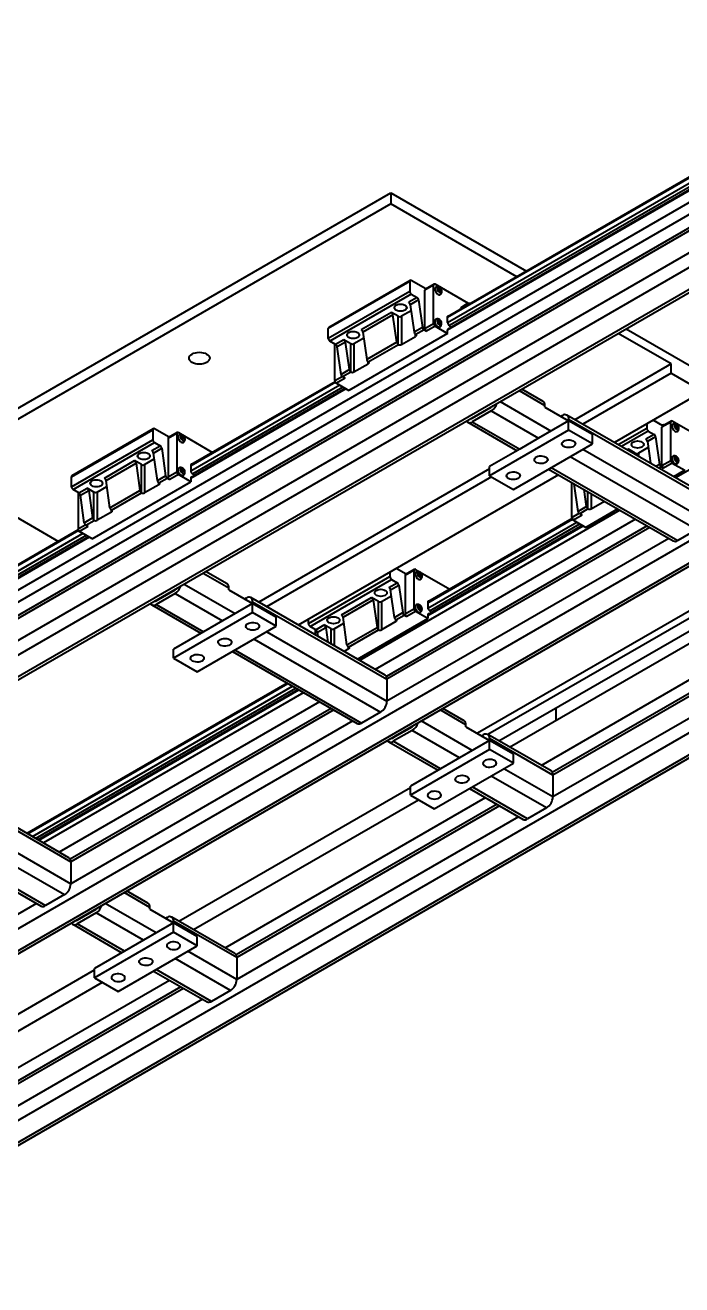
# Model space of a CAD drawing. Header units: millimetres. Extents: x 0 to 1189, y 0 to 841.
# Drawn here: x 725.7 to 843.2, y 367.8 to 593.2 of the extents above; entities that cross this region are included whole.
import ezdxf

# ---------------------------------------------------------------- set-up
doc = ezdxf.new("R2010")
doc.units = ezdxf.units.MM
doc.layers.add('轮廓实线层', color=7, linetype='Continuous', lineweight=40)

msp = doc.modelspace()

# ---------------------------------------------------------------- linework, layer by layer
at = {"layer": '轮廓实线层', "color": 8, "linetype": 'Continuous', "lineweight": 40}
for p, q in [((891.55, 593.002), (801.295, 540.899)), ((801.578, 538.857), (801.295, 538.694)), ((795.568, 537.51), (795.568, 537.838)), ((787.083, 532.612), (787.083, 532.939)), ((781.115, 529.607), (782.406, 530.353)), ((781.212, 529.305), (755.333, 514.365)), ((814.096, 527.825), (818.718, 525.157)), ((810.702, 525.865), (819.85, 520.584)), ((805.611, 522.926), (805.708, 522.87)), ((809.005, 524.886), (809.102, 524.83)), ((836.934, 521.06), (831.843, 518.121)), ((837.216, 520.57), (832.408, 517.795)), ((825.507, 517.318), (847.003, 504.909)), ((833.656, 517.319), (833.444, 517.197)), ((834.883, 516.366), (834.883, 516.611)), ((835.449, 516.611), (835.449, 516.04)), ((819.85, 514.053), (842.477, 500.99)), ((823.244, 516.012), (845.871, 502.95)), ((839.221, 514.621), (838.564, 514.241)), ((839.5, 514.19), (839.076, 513.946)), ((755.333, 512.161), (755.616, 512.324)), ((749.606, 510.977), (749.606, 511.304)), ((823.967, 511.135), (823.964, 511.133)), ((826.398, 506.651), (826.398, 509.732)), ((826.963, 509.405), (826.963, 506.65)), ((741.121, 506.078), (741.121, 506.406)), ((797.76, 489.873), (823.638, 504.812)), ((823.541, 505.115), (824.832, 505.861)), ((735.25, 502.771), (603.051, 426.454)), ((735.153, 503.074), (736.444, 503.82)), ((837.482, 503.333), (790.434, 476.172)), ((840.877, 501.373), (790.434, 472.253)), ((757.528, 495.169), (762.15, 492.5)), ((752.437, 492.23), (752.534, 492.174)), ((754.133, 493.209), (763.281, 487.928)), ((749.042, 490.27), (749.139, 490.214)), ((792.032, 486.485), (792.032, 486.812)), ((797.76, 487.669), (798.043, 487.832)), ((768.938, 484.662), (790.434, 472.253)), ((780.436, 482.485), (780.436, 485.179)), ((781.001, 485.179), (781.001, 482.159)), ((867.181, 486.188), (820.133, 459.028)), ((766.675, 483.356), (789.303, 470.293)), ((870.575, 484.228), (820.133, 455.108)), ((763.281, 481.396), (785.909, 468.334)), ((783.547, 481.586), (783.547, 481.914)), ((726.131, 448.522), (772.71, 475.412)), ((780.914, 470.676), (733.865, 443.516)), ((804.576, 468.008), (799.954, 470.676)), ((784.308, 468.717), (733.865, 439.597)), ((794.96, 467.681), (794.863, 467.737)), ((805.708, 463.436), (796.56, 468.717)), ((791.565, 465.722), (791.468, 465.778)), ((820.133, 455.108), (811.365, 460.17)), ((819.001, 453.149), (809.102, 458.863)), ((815.607, 451.189), (805.708, 456.904)), ((810.612, 453.532), (763.564, 426.371)), ((710.107, 450.699), (732.734, 437.637)), ((712.37, 452.006), (733.865, 439.597)), ((814.007, 451.572), (763.564, 422.452)), ((706.713, 448.74), (729.34, 435.678)), ((748.008, 435.352), (743.386, 438.02)), ((727.74, 436.06), (677.297, 406.94)), ((738.392, 435.025), (738.295, 435.081)), ((749.139, 430.779), (739.991, 436.06)), ((734.997, 433.065), (734.9, 433.121)), ((762.433, 420.492), (752.533, 426.207)), ((763.564, 422.452), (754.796, 427.514)), ((759.038, 418.533), (749.139, 424.248)), ((754.044, 420.875), (706.995, 393.715)), ((757.438, 418.916), (706.995, 389.796))]:
    msp.add_line(p, q, dxfattribs=at)
at = {"layer": '轮廓实线层', "color": 7, "linetype": 'Continuous', "lineweight": 40}
for p, q in [((891.633, 593.185), (801.3, 541.037)), ((891.833, 590.879), (801.295, 538.612)), ((891.55, 590.715), (801.295, 538.612)), ((891.55, 592.022), (801.303, 539.923)), ((891.833, 591.532), (801.642, 539.466)), ((892.257, 591.287), (801.854, 539.098)), ((890.843, 588.184), (602.344, 421.637)), ((890.843, 586.061), (602.344, 419.514)), ((892.257, 583.938), (603.758, 417.391)), ((892.589, 584.671), (604.089, 418.123)), ((892.257, 580.019), (603.758, 413.472)), ((893.389, 578.059), (604.889, 411.512)), ((896.783, 576.1), (608.283, 409.553)), ((609.083, 409.473), (897.583, 576.021)), ((709.089, 515.836), (791.113, 563.188)), ((791.113, 561.228), (709.089, 513.876)), ((791.113, 563.188), (791.113, 561.228)), ((791.113, 563.188), (815.392, 549.172)), ((813.695, 548.192), (791.113, 561.228)), ((935.815, 553.567), (647.316, 387.02)), ((939.209, 551.608), (650.71, 385.06)), ((651.51, 384.981), (940.009, 551.528)), ((651.51, 384.981), (940.009, 551.528)), ((794.507, 547.349), (779.941, 538.94)), ((794.507, 545.553), (779.941, 537.144)), ((794.59, 547.532), (780.024, 539.123)), ((794.507, 547.349), (794.507, 545.553)), ((797.402, 546.004), (794.79, 547.512)), ((798.792, 546.671), (797.237, 545.773)), ((797.237, 538.914), (797.237, 545.773)), ((798.875, 546.855), (797.319, 545.956)), ((798.792, 539.812), (798.792, 546.671)), ((805.054, 543.383), (799.075, 546.835)), ((799.78, 545.836), (799.908, 545.949)), ((799.843, 546.098), (799.902, 546.191)), ((799.888, 545.838), (800.047, 545.935)), ((799.951, 545.791), (800.175, 545.882)), ((799.954, 545.777), (800.08, 545.823)), ((799.982, 545.534), (800.104, 545.508)), ((800.222, 545.826), (800.207, 545.865)), ((794.79, 545.063), (780.224, 536.654)), ((795.826, 544.465), (794.341, 543.608)), ((796.104, 544.034), (794.619, 543.177)), ((794.619, 543.177), (795.31, 538.256)), ((794.79, 545.063), (795.826, 544.465)), ((796.104, 544.034), (796.795, 539.113)), ((804.697, 543.255), (803.848, 542.765)), ((791.229, 541.812), (785.855, 538.709)), ((791.508, 541.381), (786.134, 538.279)), ((792.457, 541.103), (791.229, 541.812)), ((792.198, 536.459), (791.508, 541.381)), ((792.457, 536.041), (792.457, 541.103)), ((794.769, 542.111), (793.022, 541.103)), ((793.022, 541.103), (793.022, 536.041)), ((801.295, 540), (801.295, 540.98)), ((779.941, 537.144), (779.941, 538.94)), ((796.795, 539.113), (795.31, 538.256)), ((797.073, 538.682), (795.588, 537.824)), ((797.073, 538.682), (797.519, 538.424)), ((797.237, 538.914), (798.792, 539.812)), ((799.075, 539.323), (797.519, 538.424)), ((799.075, 539.323), (801.295, 538.041)), ((799.736, 540.073), (799.863, 540.186)), ((799.798, 540.336), (799.857, 540.429)), ((799.843, 540.075), (800.002, 540.172)), ((799.907, 540.029), (800.13, 540.119)), ((799.91, 540.014), (800.035, 540.06)), ((799.937, 539.771), (800.06, 539.745)), ((800.177, 540.064), (800.162, 540.102)), ((801.295, 538.041), (801.295, 538.694)), ((833.233, 538.872), (857.818, 524.68)), ((888.676, 539.092), (842.097, 512.202)), ((965.514, 536.422), (677.014, 369.875)), ((781.259, 536.056), (780.224, 536.654)), ((782.744, 536.913), (781.259, 536.056)), ((783.023, 536.482), (781.538, 535.625)), ((783.971, 536.205), (782.744, 536.913)), ((783.713, 531.561), (783.023, 536.482)), ((801.295, 538.041), (783.618, 527.836)), ((786.283, 537.213), (784.537, 536.205)), ((786.134, 538.279), (786.824, 533.357)), ((792.198, 536.459), (786.824, 533.357)), ((793.022, 536.041), (795.568, 537.51)), ((795.568, 537.838), (795.588, 537.824)), ((841.318, 532.572), (831.819, 538.056)), ((968.908, 534.463), (680.408, 367.916)), ((681.208, 367.837), (969.708, 534.384)), ((681.208, 367.837), (969.708, 534.384)), ((781.115, 529.607), (781.115, 536.139)), ((782.228, 530.704), (781.538, 535.625)), ((783.971, 531.143), (783.971, 536.205)), ((784.537, 536.205), (784.537, 531.142)), ((792.478, 536.029), (787.102, 532.926)), ((792.478, 536.029), (792.457, 536.041)), ((784.537, 531.142), (787.083, 532.612)), ((787.083, 532.939), (787.102, 532.926)), ((841.318, 532.572), (824.064, 522.612)), ((841.318, 530.939), (841.318, 532.572)), ((782.953, 530.015), (781.397, 529.117)), ((783.713, 531.561), (782.228, 530.704)), ((783.992, 531.131), (782.507, 530.273)), ((782.953, 530.015), (782.507, 530.273)), ((783.992, 531.131), (783.971, 531.143)), ((841.318, 530.939), (825.479, 521.795)), ((841.318, 530.939), (846.975, 527.673)), ((783.123, 528.121), (755.333, 512.079)), ((783.123, 528.121), (755.333, 512.079)), ((781.158, 529.409), (755.338, 514.503)), ((781.991, 528.775), (755.341, 513.39)), ((782.557, 528.448), (755.68, 512.932)), ((782.981, 528.203), (755.892, 512.565)), ((781.397, 529.117), (783.618, 527.836)), ((818.387, 525.889), (814.565, 528.096)), ((846.975, 527.673), (831.135, 518.53)), ((818.718, 524.83), (818.718, 525.157)), ((805.708, 522.87), (809.102, 524.829)), ((809.102, 524.176), (805.708, 522.217)), ((809.102, 524.176), (817.587, 519.278)), ((818.718, 524.83), (822.961, 522.381)), ((821.83, 523.361), (821.546, 523.197)), ((846.671, 509.561), (822.629, 523.44)), ((733.979, 512.407), (748.545, 520.816)), ((748.628, 520.999), (734.062, 512.59)), ((748.545, 520.816), (748.545, 519.019)), ((751.44, 519.471), (748.828, 520.979)), ((804.908, 522.138), (813.724, 517.048)), ((805.708, 522.217), (814.193, 517.318)), ((822.961, 520.747), (808.819, 512.583)), ((822.961, 522.38), (817.587, 519.278)), ((822.961, 522.381), (822.961, 522.708)), ((822.961, 522.708), (847.003, 508.829)), ((822.961, 520.747), (822.961, 522.38)), ((827.204, 519.931), (822.961, 522.38)), ((827.204, 518.298), (822.961, 520.747)), ((836.934, 521.877), (836.934, 521.06)), ((837.216, 520.57), (838.252, 519.973)), ((839.829, 521.512), (838.065, 522.53)), ((841.219, 522.179), (839.663, 521.281)), ((839.663, 514.422), (839.663, 521.281)), ((841.302, 522.362), (839.746, 521.464)), ((841.219, 515.32), (841.219, 522.179)), ((847.481, 518.891), (841.502, 522.342)), ((842.207, 521.343), (842.334, 521.457)), ((842.27, 521.606), (842.328, 521.699)), ((842.315, 521.345), (842.473, 521.443)), ((842.378, 521.299), (842.602, 521.39)), ((842.381, 521.284), (842.506, 521.33)), ((842.408, 521.042), (842.531, 521.016)), ((842.649, 521.334), (842.634, 521.373)), ((733.979, 510.61), (748.545, 519.019)), ((734.262, 510.12), (748.828, 518.529)), ((748.828, 518.529), (749.864, 517.932)), ((752.83, 520.138), (751.275, 519.24)), ((751.275, 519.24), (751.275, 512.381)), ((752.913, 520.321), (751.358, 519.423)), ((752.83, 520.138), (752.83, 513.279)), ((753.113, 520.301), (759.247, 516.76)), ((753.86, 519.43), (753.987, 519.546)), ((753.929, 519.401), (754.074, 519.496)), ((753.973, 519.637), (754.019, 519.691)), ((753.978, 519.294), (754.074, 519.322)), ((754.157, 519.576), (754.093, 519.662)), ((754.111, 519.297), (754.244, 519.328)), ((754.259, 519.375), (754.222, 519.461)), ((817.587, 519.278), (814.193, 517.318)), ((827.204, 518.298), (827.204, 519.931)), ((838.252, 519.973), (836.767, 519.115)), ((838.53, 519.542), (837.046, 518.685)), ((837.046, 518.685), (837.59, 514.803)), ((838.53, 519.542), (839.221, 514.621)), ((748.379, 517.074), (749.864, 517.932)), ((748.657, 516.644), (750.142, 517.501)), ((749.348, 511.722), (748.657, 516.644)), ((750.142, 517.501), (750.833, 512.58)), ((814.193, 517.318), (808.819, 514.216)), ((813.061, 510.134), (827.204, 518.298)), ((834.883, 516.611), (833.656, 517.319)), ((837.195, 517.619), (835.449, 516.611)), ((709.089, 513.876), (731.67, 500.84)), ((739.893, 512.176), (745.267, 515.278)), ((740.172, 511.745), (745.546, 514.848)), ((746.495, 514.57), (745.267, 515.278)), ((745.546, 514.848), (746.237, 509.926)), ((746.495, 509.508), (746.495, 514.57)), ((747.06, 514.57), (748.807, 515.578)), ((747.06, 514.57), (747.06, 509.507)), ((755.333, 514.447), (755.333, 513.467)), ((808.819, 513.811), (767.496, 489.956)), ((808.819, 512.583), (808.819, 514.216)), ((839.5, 514.19), (839.946, 513.932)), ((839.663, 514.422), (841.219, 515.32)), ((841.502, 514.83), (839.946, 513.932)), ((841.502, 514.83), (843.722, 513.549)), ((842.162, 515.581), (842.289, 515.694)), ((842.225, 515.843), (842.283, 515.936)), ((842.27, 515.583), (842.428, 515.68)), ((842.333, 515.536), (842.557, 515.627)), ((842.336, 515.522), (842.461, 515.568)), ((842.363, 515.279), (842.486, 515.253)), ((842.604, 515.571), (842.589, 515.61)), ((733.979, 510.61), (733.979, 512.407)), ((740.863, 506.824), (740.172, 511.745)), ((749.348, 511.722), (750.833, 512.58)), ((749.626, 511.291), (751.111, 512.149)), ((751.111, 512.149), (751.558, 511.891)), ((751.275, 512.381), (752.83, 513.279)), ((753.113, 512.789), (751.558, 511.891)), ((755.333, 511.508), (753.113, 512.789)), ((753.842, 513.531), (753.968, 513.647)), ((753.91, 513.502), (754.056, 513.597)), ((753.954, 513.738), (754.001, 513.792)), ((753.959, 513.395), (754.056, 513.423)), ((754.139, 513.677), (754.075, 513.763)), ((754.093, 513.398), (754.225, 513.429)), ((754.24, 513.476), (754.204, 513.562)), ((755.333, 512.161), (755.333, 511.508)), ((809.17, 512.38), (768.91, 489.139)), ((821.146, 512.763), (774.567, 485.873)), ((808.819, 512.583), (813.061, 510.134)), ((819.381, 513.782), (841.677, 500.911)), ((843.722, 513.549), (841.743, 512.406)), ((735.297, 509.523), (734.262, 510.12)), ((735.153, 509.606), (735.153, 503.074)), ((735.297, 509.523), (736.782, 510.38)), ((735.576, 509.092), (737.061, 509.949)), ((738.009, 509.671), (736.782, 510.38)), ((737.061, 509.949), (737.751, 505.028)), ((737.656, 501.302), (755.333, 511.508)), ((738.009, 504.61), (738.009, 509.671)), ((738.575, 509.671), (740.321, 510.68)), ((738.575, 509.671), (738.575, 504.609)), ((740.863, 506.824), (746.237, 509.926)), ((741.14, 506.393), (746.516, 509.496)), ((746.516, 509.496), (746.495, 509.508)), ((749.606, 510.977), (747.06, 509.507)), ((749.606, 511.304), (749.626, 511.291)), ((823.541, 505.115), (823.541, 511.381)), ((824.655, 506.212), (823.964, 511.133)), ((826.14, 507.069), (825.71, 510.129)), ((736.266, 504.171), (735.576, 509.092)), ((826.14, 507.069), (824.655, 506.212)), ((826.963, 506.65), (829.35, 508.027)), ((736.266, 504.171), (737.751, 505.028)), ((741.121, 506.078), (738.575, 504.609)), ((741.121, 506.406), (741.14, 506.393)), ((832.108, 506.435), (785.528, 479.546)), ((834.937, 504.802), (788.357, 477.913)), ((823.584, 504.917), (797.765, 490.011)), ((825.379, 505.523), (823.824, 504.625)), ((826.419, 506.639), (824.933, 505.781)), ((825.379, 505.523), (824.933, 505.781)), ((831.754, 506.64), (826.044, 503.343)), ((826.419, 506.639), (826.398, 506.651)), ((735.196, 502.876), (603.134, 426.638)), ((736.991, 503.482), (735.436, 502.584)), ((737.656, 501.302), (735.436, 502.584)), ((736.545, 503.74), (738.031, 504.598)), ((736.991, 503.482), (736.545, 503.74)), ((738.031, 504.598), (738.009, 504.61)), ((837.014, 503.603), (790.332, 476.655)), ((837.014, 503.603), (790.332, 476.655)), ((797.76, 487.587), (825.549, 503.629)), ((797.76, 487.587), (825.549, 503.629)), ((797.767, 488.897), (824.418, 504.282)), ((798.106, 488.44), (824.983, 503.956)), ((798.318, 488.073), (825.408, 503.711)), ((823.824, 504.625), (826.044, 503.343)), ((845.871, 502.95), (842.477, 500.99)), ((736.029, 502.241), (603.051, 425.475)), ((737.161, 501.588), (603.051, 424.168)), ((736.595, 501.915), (603.334, 424.985)), ((737.161, 501.588), (603.334, 424.331)), ((737.019, 501.67), (603.758, 424.74)), ((793.867, 494.979), (792.103, 495.997)), ((795.34, 495.829), (793.784, 494.931)), ((795.54, 495.809), (801.674, 492.268)), ((761.818, 493.233), (757.997, 495.439)), ((776.405, 486.118), (790.972, 494.527)), ((776.688, 485.628), (791.255, 494.037)), ((790.972, 495.344), (790.972, 494.527)), ((791.255, 494.037), (792.29, 493.439)), ((795.257, 495.646), (793.701, 494.748)), ((793.701, 494.748), (793.701, 487.889)), ((795.257, 495.646), (795.257, 488.787)), ((796.287, 494.938), (796.413, 495.054)), ((796.355, 494.909), (796.5, 495.004)), ((796.399, 495.144), (796.445, 495.199)), ((796.404, 494.802), (796.5, 494.83)), ((796.584, 495.083), (796.52, 495.17)), ((796.537, 494.805), (796.67, 494.836)), ((796.685, 494.883), (796.649, 494.969)), ((853.956, 493.823), (806.625, 466.499)), ((749.139, 490.214), (752.533, 492.173)), ((752.533, 491.52), (749.139, 489.561)), ((752.533, 491.52), (761.018, 486.621)), ((762.15, 492.174), (762.15, 492.5)), ((762.15, 492.174), (766.392, 489.725)), ((790.805, 492.582), (792.29, 493.439)), ((791.084, 492.152), (792.569, 493.009)), ((791.774, 487.23), (791.084, 492.152)), ((792.569, 493.009), (793.259, 488.087)), ((855.088, 493.169), (808.508, 466.28)), ((748.339, 489.481), (757.156, 484.392)), ((749.139, 489.561), (757.624, 484.662)), ((766.392, 489.724), (761.018, 486.621)), ((765.261, 490.705), (764.978, 490.541)), ((790.103, 476.905), (766.061, 490.784)), ((766.392, 489.725), (766.392, 490.051)), ((766.392, 490.051), (790.434, 476.172)), ((766.392, 488.091), (766.392, 489.724)), ((770.635, 487.275), (766.392, 489.724)), ((782.32, 487.684), (787.694, 490.786)), ((782.598, 487.253), (787.972, 490.355)), ((788.921, 490.078), (787.694, 490.786)), ((787.972, 490.355), (788.663, 485.434)), ((788.921, 485.016), (788.921, 490.078)), ((789.487, 490.078), (791.233, 491.086)), ((789.487, 490.078), (789.487, 485.015)), ((796.268, 489.039), (796.395, 489.155)), ((796.337, 489.01), (796.482, 489.105)), ((796.381, 489.245), (796.427, 489.3)), ((796.566, 489.184), (796.501, 489.271)), ((796.667, 488.984), (796.63, 489.07)), ((797.76, 489.955), (797.76, 488.975)), ((766.392, 488.091), (752.25, 479.927)), ((770.635, 485.642), (766.392, 488.091)), ((770.635, 485.642), (770.635, 487.275)), ((776.405, 486.118), (776.405, 486.935)), ((783.289, 482.332), (782.598, 487.253)), ((785.174, 479.75), (797.76, 487.015)), ((791.774, 487.23), (793.259, 488.087)), ((792.032, 486.812), (792.052, 486.799)), ((792.052, 486.799), (793.538, 487.657)), ((793.538, 487.657), (793.984, 487.399)), ((793.701, 487.889), (795.257, 488.787)), ((795.54, 488.297), (793.984, 487.399)), ((797.76, 487.015), (795.54, 488.297)), ((796.386, 488.903), (796.482, 488.931)), ((796.519, 488.906), (796.652, 488.937)), ((797.76, 487.669), (797.76, 487.015)), ((810.488, 465.137), (851.245, 488.665)), ((812.398, 464.034), (852.657, 487.276)), ((818.055, 460.768), (864.635, 487.658)), ((757.624, 484.662), (752.25, 481.56)), ((756.493, 477.477), (770.635, 485.642)), ((761.018, 486.621), (757.624, 484.662)), ((777.724, 485.03), (776.688, 485.628)), ((777.543, 485.135), (777.579, 485.052)), ((777.579, 485.114), (777.579, 484.135)), ((777.724, 485.03), (779.208, 485.888)), ((778.002, 484.6), (779.487, 485.457)), ((778.11, 483.828), (778.002, 484.6)), ((780.436, 485.179), (779.208, 485.888)), ((779.487, 485.457), (779.857, 482.819)), ((781.001, 485.179), (782.748, 486.187)), ((783.289, 482.332), (788.663, 485.434)), ((783.567, 481.901), (788.942, 485.004)), ((788.942, 485.004), (788.921, 485.016)), ((792.032, 486.485), (789.487, 485.015)), ((866.712, 486.459), (820.031, 459.51)), ((866.712, 486.459), (820.031, 459.51)), ((752.25, 479.927), (752.25, 481.56)), ((762.813, 481.126), (785.109, 468.255)), ((783.547, 481.586), (782.77, 481.138)), ((783.547, 481.914), (783.567, 481.901)), ((752.25, 479.927), (756.493, 477.477)), ((790.434, 476.172), (790.434, 472.253)), ((772.593, 475.48), (726.013, 448.59)), ((726.979, 448.033), (773.559, 474.922)), ((727.545, 447.706), (774.124, 474.596)), ((727.969, 447.461), (774.549, 474.351)), ((728.111, 447.379), (774.69, 474.269)), ((728.111, 447.379), (774.69, 474.269)), ((775.539, 473.779), (728.96, 446.889)), ((778.368, 472.146), (731.788, 445.256)), ((820.642, 470.998), (820.642, 468.793)), ((780.445, 470.947), (733.764, 443.999)), ((780.445, 470.947), (733.764, 443.999)), ((789.303, 470.293), (785.909, 468.334)), ((804.245, 468.741), (800.423, 470.947)), ((791.565, 465.722), (794.96, 467.681)), ((794.96, 467.028), (791.565, 465.068)), ((803.445, 462.129), (794.96, 467.028)), ((804.576, 467.682), (804.576, 468.008)), ((804.576, 467.682), (808.819, 465.232)), ((790.765, 464.989), (799.582, 459.899)), ((800.051, 460.17), (791.565, 465.068)), ((808.819, 465.232), (803.445, 462.129)), ((807.687, 466.212), (807.404, 466.049)), ((819.801, 459.76), (808.487, 466.292)), ((808.819, 465.232), (808.819, 465.559)), ((820.133, 459.028), (808.819, 465.559)), ((808.819, 463.598), (808.819, 465.232)), ((813.061, 462.782), (808.819, 465.232)), ((808.819, 463.598), (794.677, 455.434)), ((803.445, 462.129), (800.051, 460.17)), ((813.061, 461.149), (808.819, 463.598)), ((813.061, 461.149), (813.061, 462.782)), ((800.051, 460.17), (794.677, 457.067)), ((798.919, 452.985), (813.061, 461.149)), ((733.534, 444.249), (709.492, 458.127)), ((820.133, 459.028), (820.133, 455.108)), ((709.824, 457.395), (733.865, 443.516)), ((753.212, 432.889), (794.677, 456.825)), ((794.677, 455.434), (794.677, 457.067)), ((794.677, 455.434), (798.919, 452.985)), ((805.239, 456.634), (814.807, 451.11)), ((755.829, 431.378), (796.089, 454.619)), ((761.487, 428.112), (808.066, 455.001)), ((810.143, 453.802), (763.462, 426.854)), ((810.143, 453.802), (763.462, 426.854)), ((819.001, 453.149), (815.607, 451.189)), ((706.244, 448.469), (728.54, 435.598)), ((733.865, 443.516), (733.865, 439.597)), ((732.734, 437.637), (729.34, 435.678)), ((747.676, 436.084), (743.855, 438.291)), ((734.997, 433.065), (738.391, 435.025)), ((748.008, 435.025), (748.008, 435.352)), ((748.008, 435.025), (752.25, 432.576)), ((738.391, 434.371), (734.997, 432.412)), ((746.876, 429.473), (738.391, 434.371)), ((751.119, 433.556), (750.836, 433.393)), ((763.233, 427.104), (751.919, 433.635)), ((752.25, 432.576), (752.25, 432.903)), ((763.564, 426.371), (752.25, 432.903)), ((734.197, 432.333), (743.014, 427.243)), ((743.482, 427.514), (734.997, 432.412)), ((752.25, 430.942), (738.108, 422.778)), ((752.25, 432.575), (746.876, 429.473)), ((752.25, 430.942), (752.25, 432.575)), ((756.493, 430.126), (752.25, 432.575)), ((756.493, 428.493), (752.25, 430.942)), ((742.351, 420.329), (756.493, 428.493)), ((746.876, 429.473), (743.482, 427.514)), ((756.493, 428.493), (756.493, 430.126)), ((743.482, 427.514), (738.108, 424.411)), ((763.564, 426.371), (763.564, 422.452)), ((696.644, 400.232), (738.108, 424.169)), ((738.108, 422.778), (738.108, 424.411)), ((748.671, 423.977), (758.239, 418.454)), ((699.261, 398.721), (739.52, 421.963)), ((704.918, 395.455), (751.498, 422.345)), ((738.108, 422.778), (742.351, 420.329)), ((753.575, 421.146), (706.894, 394.198)), ((753.575, 421.146), (706.894, 394.198)), ((762.433, 420.492), (759.038, 418.533))]:
    msp.add_line(p, q, dxfattribs=at)
at = {"layer": '轮廓实线层', "color": 7, "linetype": 'Continuous', "lineweight": 40, "flags": 128}
for points in [[(799.191, 546.305), (799.121, 546.241), (799.056, 546.098), (799.043, 545.911), (799.082, 545.698), (799.171, 545.48), (799.299, 545.279), (799.455, 545.114), (799.624, 545.001), (799.789, 544.951)], [(800.088, 546.074), (800.071, 546.095), (800.057, 546.113)], [(792.103, 543.103), (792.331, 543.204), (792.596, 543.268), (792.881, 543.289), (793.166, 543.268), (793.431, 543.204), (793.659, 543.103), (793.833, 542.972), (793.943, 542.819), (793.981, 542.654), (793.943, 542.49), (793.833, 542.337), (793.659, 542.205), (793.431, 542.104), (793.166, 542.041), (792.881, 542.019), (792.596, 542.041), (792.331, 542.104), (792.103, 542.205), (791.928, 542.337), (791.818, 542.49), (791.781, 542.654), (791.818, 542.819), (791.928, 542.972), (792.103, 543.103)], [(799.789, 544.951), (799.933, 544.97), (799.955, 544.98)], [(801.295, 540.98), (801.301, 541.041), (801.317, 541.093), (801.343, 541.134), (801.378, 541.163), (801.421, 541.179), (801.47, 541.181), (801.523, 541.169), (801.527, 541.168)], [(799.146, 540.542), (799.076, 540.478), (799.011, 540.335), (798.998, 540.148), (799.037, 539.935), (799.126, 539.718), (799.254, 539.516), (799.411, 539.351), (799.579, 539.238), (799.744, 539.189)], [(799.744, 539.189), (799.888, 539.207), (799.91, 539.218)], [(800.043, 540.311), (800.026, 540.333), (800.012, 540.35)], [(801.578, 538.857), (801.633, 538.832), (801.662, 538.824)], [(801.849, 538.932), (801.856, 538.96), (801.861, 539.021)], [(783.618, 538.205), (783.846, 538.306), (784.111, 538.369), (784.396, 538.391), (784.68, 538.369), (784.946, 538.306), (785.173, 538.205), (785.348, 538.073), (785.458, 537.92), (785.496, 537.756), (785.458, 537.592), (785.348, 537.438), (785.173, 537.307), (784.946, 537.206), (784.68, 537.142), (784.396, 537.121), (784.111, 537.142), (783.846, 537.206), (783.618, 537.307), (783.443, 537.438), (783.333, 537.592), (783.296, 537.756), (783.333, 537.92), (783.443, 538.073), (783.618, 538.205)], [(795.588, 537.824), (795.631, 537.789), (795.662, 537.75), (795.68, 537.708), (795.685, 537.665), (795.675, 537.622), (795.652, 537.581), (795.616, 537.543), (795.568, 537.51)], [(758.173, 534.36), (758.403, 534.199), (758.574, 534.014), (758.679, 533.814), (758.715, 533.605), (758.679, 533.397), (758.574, 533.197), (758.403, 533.012), (758.173, 532.85), (757.892, 532.717), (757.573, 532.619), (757.226, 532.558), (756.865, 532.537), (756.504, 532.558), (756.157, 532.619), (755.837, 532.717), (755.556, 532.85), (755.326, 533.012), (755.155, 533.197), (755.05, 533.397), (755.015, 533.605), (755.05, 533.814), (755.155, 534.014), (755.326, 534.199), (755.556, 534.36), (755.837, 534.493), (756.157, 534.592), (756.504, 534.653), (756.865, 534.673), (757.226, 534.653), (757.573, 534.592), (757.892, 534.493), (758.173, 534.36)], [(787.102, 532.926), (787.146, 532.891), (787.177, 532.852), (787.195, 532.81), (787.199, 532.767), (787.19, 532.724), (787.166, 532.683), (787.13, 532.645), (787.083, 532.612)], [(841.617, 521.813), (841.548, 521.749), (841.483, 521.606), (841.469, 521.419), (841.509, 521.206), (841.597, 520.988), (841.726, 520.787), (841.882, 520.622), (842.051, 520.509), (842.215, 520.459)], [(842.514, 521.582), (842.498, 521.603), (842.483, 521.621)], [(753.228, 519.854), (753.181, 519.817), (753.104, 519.687), (753.078, 519.509), (753.104, 519.301), (753.181, 519.082), (753.301, 518.875), (753.451, 518.699), (753.619, 518.572), (753.786, 518.506), (753.937, 518.508), (753.991, 518.529)], [(822.112, 517.808), (821.928, 517.945), (821.809, 518.105), (821.762, 518.276), (821.79, 518.449), (821.892, 518.612), (822.061, 518.756), (822.286, 518.871), (822.554, 518.95), (822.848, 518.988), (823.149, 518.982), (823.438, 518.934), (823.696, 518.845), (823.909, 518.722), (824.062, 518.573), (824.146, 518.406), (824.156, 518.233), (824.09, 518.063), (823.953, 517.908), (823.755, 517.778), (823.506, 517.681), (823.223, 517.622), (822.923, 517.605), (822.626, 517.633), (822.35, 517.702), (822.112, 517.808)], [(834.529, 518.611), (834.757, 518.712), (835.023, 518.775), (835.307, 518.797), (835.592, 518.775), (835.857, 518.712), (836.085, 518.611), (836.26, 518.48), (836.37, 518.326), (836.407, 518.162), (836.37, 517.998), (836.26, 517.845), (836.085, 517.713), (835.857, 517.612), (835.592, 517.549), (835.307, 517.527), (835.023, 517.549), (834.757, 517.612), (834.529, 517.713), (834.355, 517.845), (834.245, 517.998), (834.207, 518.162), (834.245, 518.326), (834.355, 518.48), (834.529, 518.611)], [(842.215, 520.459), (842.36, 520.478), (842.382, 520.488)], [(747.697, 515.672), (747.469, 515.571), (747.204, 515.508), (746.919, 515.486), (746.634, 515.508), (746.369, 515.571), (746.141, 515.672), (745.966, 515.804), (745.856, 515.957), (745.819, 516.121), (745.856, 516.285), (745.966, 516.439), (746.141, 516.57), (746.369, 516.671), (746.634, 516.734), (746.919, 516.756), (747.204, 516.734), (747.469, 516.671), (747.697, 516.57), (747.872, 516.439), (747.981, 516.285), (748.019, 516.121), (747.981, 515.957), (747.872, 515.804), (747.697, 515.672)], [(818.86, 515.93), (819.044, 515.793), (819.164, 515.634), (819.211, 515.462), (819.182, 515.289), (819.08, 515.126), (818.911, 514.982), (818.686, 514.867), (818.418, 514.789), (818.124, 514.751), (817.823, 514.756), (817.535, 514.805), (817.276, 514.893), (817.063, 515.016), (816.91, 515.165), (816.826, 515.332), (816.817, 515.506), (816.882, 515.675), (817.019, 515.83), (817.218, 515.96), (817.466, 516.058), (817.749, 516.116), (818.049, 516.133), (818.346, 516.106), (818.622, 516.037), (818.86, 515.93)], [(841.572, 516.05), (841.503, 515.986), (841.438, 515.843), (841.424, 515.656), (841.464, 515.443), (841.552, 515.225), (841.681, 515.024), (841.837, 514.859), (842.006, 514.746), (842.17, 514.697)], [(753.21, 513.955), (753.163, 513.918), (753.086, 513.788), (753.059, 513.61), (753.086, 513.402), (753.163, 513.183), (753.282, 512.976), (753.433, 512.8), (753.6, 512.673), (753.767, 512.607), (753.918, 512.609), (753.973, 512.63)], [(755.565, 514.635), (755.561, 514.636), (755.508, 514.648), (755.459, 514.646), (755.416, 514.63), (755.381, 514.601), (755.355, 514.56), (755.339, 514.508), (755.333, 514.447)], [(842.17, 514.697), (842.315, 514.715), (842.337, 514.725)], [(842.469, 515.819), (842.453, 515.84), (842.438, 515.858)], [(739.211, 510.774), (738.984, 510.673), (738.718, 510.609), (738.434, 510.588), (738.149, 510.609), (737.884, 510.673), (737.656, 510.774), (737.481, 510.905), (737.371, 511.058), (737.334, 511.223), (737.371, 511.387), (737.481, 511.54), (737.656, 511.672), (737.884, 511.773), (738.149, 511.836), (738.434, 511.858), (738.718, 511.836), (738.984, 511.773), (739.211, 511.672), (739.386, 511.54), (739.496, 511.387), (739.534, 511.223), (739.496, 511.058), (739.386, 510.905), (739.211, 510.774)], [(755.616, 512.324), (755.672, 512.299), (755.7, 512.29)], [(755.887, 512.398), (755.894, 512.427), (755.899, 512.487)], [(812.213, 512.093), (812.029, 512.23), (811.909, 512.39), (811.862, 512.561), (811.89, 512.734), (811.992, 512.897), (812.161, 513.041), (812.387, 513.156), (812.655, 513.235), (812.949, 513.273), (813.249, 513.267), (813.538, 513.219), (813.797, 513.13), (814.01, 513.008), (814.163, 512.858), (814.247, 512.691), (814.256, 512.518), (814.19, 512.348), (814.054, 512.194), (813.855, 512.063), (813.606, 511.966), (813.323, 511.907), (813.024, 511.891), (812.727, 511.918), (812.451, 511.987), (812.213, 512.093)], [(749.626, 511.291), (749.669, 511.256), (749.7, 511.217), (749.719, 511.175), (749.723, 511.132), (749.713, 511.089), (749.69, 511.048), (749.654, 511.01), (749.606, 510.977)], [(741.14, 506.393), (741.184, 506.358), (741.215, 506.318), (741.233, 506.276), (741.238, 506.233), (741.228, 506.191), (741.205, 506.149), (741.168, 506.112), (741.121, 506.078)], [(795.654, 495.362), (795.607, 495.324), (795.531, 495.195), (795.504, 495.017), (795.531, 494.808), (795.607, 494.59), (795.727, 494.383), (795.878, 494.207), (796.045, 494.08), (796.212, 494.014), (796.363, 494.016), (796.418, 494.037)], [(790.123, 491.18), (789.895, 491.079), (789.63, 491.015), (789.345, 490.994), (789.061, 491.015), (788.795, 491.079), (788.568, 491.18), (788.393, 491.311), (788.283, 491.464), (788.245, 491.629), (788.283, 491.793), (788.393, 491.946), (788.568, 492.078), (788.795, 492.179), (789.061, 492.242), (789.345, 492.264), (789.63, 492.242), (789.895, 492.179), (790.123, 492.078), (790.298, 491.946), (790.408, 491.793), (790.445, 491.629), (790.408, 491.464), (790.298, 491.311), (790.123, 491.18)], [(795.636, 489.463), (795.589, 489.425), (795.512, 489.296), (795.486, 489.118), (795.512, 488.909), (795.589, 488.691), (795.709, 488.484), (795.86, 488.308), (796.027, 488.181), (796.194, 488.115), (796.345, 488.117), (796.399, 488.138)], [(797.992, 490.142), (797.988, 490.144), (797.935, 490.156), (797.886, 490.154), (797.843, 490.138), (797.808, 490.109), (797.781, 490.067), (797.765, 490.015), (797.76, 489.955)], [(781.638, 486.281), (781.41, 486.18), (781.145, 486.117), (780.86, 486.095), (780.575, 486.117), (780.31, 486.18), (780.082, 486.281), (779.907, 486.413), (779.798, 486.566), (779.76, 486.73), (779.798, 486.895), (779.907, 487.048), (780.082, 487.179), (780.31, 487.28), (780.575, 487.344), (780.86, 487.365), (781.145, 487.344), (781.41, 487.28), (781.638, 487.179), (781.813, 487.048), (781.923, 486.895), (781.96, 486.73), (781.923, 486.566), (781.813, 486.413), (781.638, 486.281)], [(792.052, 486.799), (792.095, 486.764), (792.127, 486.725), (792.145, 486.683), (792.149, 486.64), (792.14, 486.597), (792.116, 486.556), (792.08, 486.518), (792.032, 486.485)], [(798.043, 487.832), (798.098, 487.806), (798.126, 487.798)], [(798.313, 487.906), (798.32, 487.935), (798.326, 487.995)], [(765.544, 485.152), (765.359, 485.289), (765.24, 485.448), (765.193, 485.62), (765.221, 485.793), (765.323, 485.956), (765.492, 486.1), (765.718, 486.214), (765.986, 486.293), (766.279, 486.331), (766.58, 486.326), (766.869, 486.277), (767.128, 486.189), (767.341, 486.066), (767.494, 485.917), (767.578, 485.75), (767.587, 485.576), (767.521, 485.407), (767.385, 485.252), (767.186, 485.122), (766.937, 485.024), (766.654, 484.965), (766.355, 484.949), (766.058, 484.976), (765.782, 485.045), (765.544, 485.152)], [(762.291, 483.274), (762.476, 483.137), (762.595, 482.977), (762.642, 482.806), (762.614, 482.633), (762.512, 482.47), (762.343, 482.326), (762.117, 482.211), (761.849, 482.132), (761.556, 482.094), (761.255, 482.1), (760.966, 482.148), (760.707, 482.237), (760.494, 482.36), (760.341, 482.509), (760.257, 482.676), (760.248, 482.849), (760.314, 483.019), (760.45, 483.173), (760.649, 483.304), (760.898, 483.401), (761.181, 483.46), (761.48, 483.476), (761.777, 483.449), (762.053, 483.38), (762.291, 483.274)], [(755.644, 479.437), (755.46, 479.574), (755.341, 479.733), (755.293, 479.905), (755.322, 480.078), (755.424, 480.241), (755.593, 480.385), (755.818, 480.5), (756.086, 480.578), (756.38, 480.616), (756.681, 480.611), (756.969, 480.562), (757.228, 480.474), (757.441, 480.351), (757.594, 480.202), (757.678, 480.035), (757.688, 479.861), (757.622, 479.692), (757.485, 479.537), (757.286, 479.407), (757.038, 479.309), (756.755, 479.251), (756.455, 479.234), (756.158, 479.261), (755.882, 479.33), (755.644, 479.437)], [(783.567, 481.901), (783.61, 481.865), (783.642, 481.826), (783.66, 481.784), (783.664, 481.741), (783.654, 481.698), (783.631, 481.657), (783.595, 481.619), (783.547, 481.586)], [(809.667, 460.659), (809.852, 460.797), (809.971, 460.956), (810.018, 461.128), (809.99, 461.3), (809.888, 461.464), (809.719, 461.607), (809.493, 461.722), (809.225, 461.801), (808.932, 461.839), (808.631, 461.833), (808.342, 461.785), (808.083, 461.697), (807.871, 461.574), (807.717, 461.424), (807.634, 461.258), (807.624, 461.084), (807.69, 460.915), (807.826, 460.76), (808.025, 460.63), (808.274, 460.532), (808.557, 460.473), (808.856, 460.457), (809.154, 460.484), (809.43, 460.553), (809.667, 460.659)], [(804.718, 458.782), (804.902, 458.644), (805.021, 458.485), (805.068, 458.314), (805.04, 458.141), (804.938, 457.977), (804.769, 457.834), (804.544, 457.719), (804.276, 457.64), (803.982, 457.602), (803.681, 457.608), (803.392, 457.656), (803.134, 457.744), (802.921, 457.867), (802.768, 458.017), (802.684, 458.183), (802.674, 458.357), (802.74, 458.527), (802.877, 458.681), (803.075, 458.811), (803.324, 458.909), (803.607, 458.968), (803.907, 458.984), (804.204, 458.957), (804.48, 458.888), (804.718, 458.782)], [(799.768, 454.945), (799.952, 455.082), (800.072, 455.241), (800.119, 455.413), (800.09, 455.586), (799.989, 455.749), (799.819, 455.893), (799.594, 456.007), (799.326, 456.086), (799.032, 456.124), (798.732, 456.119), (798.443, 456.07), (798.184, 455.982), (797.971, 455.859), (797.818, 455.71), (797.734, 455.543), (797.725, 455.369), (797.79, 455.2), (797.927, 455.045), (798.126, 454.915), (798.375, 454.817), (798.658, 454.758), (798.957, 454.742), (799.254, 454.769), (799.53, 454.838), (799.768, 454.945)], [(753.099, 428.003), (753.283, 428.14), (753.403, 428.3), (753.45, 428.471), (753.421, 428.644), (753.319, 428.807), (753.15, 428.951), (752.925, 429.066), (752.657, 429.145), (752.363, 429.183), (752.063, 429.177), (751.774, 429.129), (751.515, 429.04), (751.302, 428.918), (751.149, 428.768), (751.065, 428.601), (751.056, 428.428), (751.121, 428.258), (751.258, 428.104), (751.457, 427.973), (751.705, 427.876), (751.988, 427.817), (752.288, 427.801), (752.585, 427.828), (752.861, 427.897), (753.099, 428.003)], [(748.149, 426.125), (748.333, 425.988), (748.453, 425.829), (748.5, 425.657), (748.472, 425.484), (748.37, 425.321), (748.201, 425.177), (747.975, 425.063), (747.707, 424.984), (747.413, 424.946), (747.113, 424.951), (746.824, 425), (746.565, 425.088), (746.352, 425.211), (746.199, 425.36), (746.115, 425.527), (746.106, 425.701), (746.171, 425.87), (746.308, 426.025), (746.507, 426.155), (746.756, 426.253), (747.039, 426.312), (747.338, 426.328), (747.635, 426.301), (747.911, 426.232), (748.149, 426.125)], [(743.199, 422.288), (743.384, 422.425), (743.503, 422.585), (743.55, 422.756), (743.522, 422.929), (743.42, 423.093), (743.251, 423.236), (743.025, 423.351), (742.757, 423.43), (742.464, 423.468), (742.163, 423.462), (741.874, 423.414), (741.615, 423.325), (741.403, 423.203), (741.249, 423.053), (741.166, 422.886), (741.156, 422.713), (741.222, 422.543), (741.358, 422.389), (741.557, 422.258), (741.806, 422.161), (742.089, 422.102), (742.388, 422.086), (742.686, 422.113), (742.962, 422.182), (743.199, 422.288)]]:
    msp.add_lwpolyline(points, dxfattribs=at)
at = {"layer": '轮廓实线层', "color": 8, "linetype": 'Continuous', "lineweight": 40, "flags": 128}
for points in [[(800.057, 546.113), (799.932, 546.234), (799.784, 546.316), (799.647, 546.33), (799.539, 546.274), (799.476, 546.155), (799.466, 545.99), (799.509, 545.801), (799.601, 545.614), (799.729, 545.453), (799.875, 545.341), (800.021, 545.293), (800.021, 545.293)], [(800.021, 545.293), (800.145, 545.314), (800.232, 545.403), (800.269, 545.547), (800.252, 545.727), (800.222, 545.826)], [(800.012, 540.35), (799.887, 540.471), (799.739, 540.553), (799.602, 540.567), (799.494, 540.511), (799.431, 540.392), (799.421, 540.228), (799.465, 540.039), (799.556, 539.851), (799.684, 539.691), (799.831, 539.579), (799.976, 539.53), (799.976, 539.53)], [(799.976, 539.53), (800.1, 539.552), (800.187, 539.64), (800.224, 539.784), (800.207, 539.964), (800.177, 540.064)], [(842.483, 521.621), (842.358, 521.742), (842.21, 521.824), (842.073, 521.837), (841.966, 521.781), (841.903, 521.663), (841.892, 521.498), (841.936, 521.309), (842.028, 521.122), (842.156, 520.961), (842.302, 520.849), (842.447, 520.8), (842.447, 520.8)], [(842.447, 520.8), (842.571, 520.822), (842.658, 520.911), (842.695, 521.055), (842.678, 521.235), (842.649, 521.334)], [(754.093, 519.662), (754.083, 519.674), (753.94, 519.803), (753.793, 519.873), (753.66, 519.873), (753.56, 519.804), (753.506, 519.675), (753.506, 519.504), (753.56, 519.314), (753.66, 519.129), (753.793, 518.977), (753.94, 518.876), (754.083, 518.84), (754.201, 518.875), (754.279, 518.975), (754.306, 519.128), (754.306, 519.128)], [(754.306, 519.128), (754.279, 519.312), (754.259, 519.375)], [(842.438, 515.858), (842.313, 515.979), (842.165, 516.061), (842.028, 516.075), (841.921, 516.019), (841.858, 515.9), (841.847, 515.735), (841.891, 515.546), (841.983, 515.359), (842.111, 515.198), (842.257, 515.086), (842.402, 515.038), (842.402, 515.038)], [(754.075, 513.763), (754.064, 513.775), (753.922, 513.904), (753.774, 513.974), (753.642, 513.974), (753.542, 513.905), (753.488, 513.776), (753.488, 513.605), (753.542, 513.415), (753.642, 513.23), (753.774, 513.078), (753.922, 512.976), (754.064, 512.941), (754.183, 512.976), (754.261, 513.076), (754.288, 513.229), (754.288, 513.229)], [(842.402, 515.038), (842.526, 515.059), (842.613, 515.148), (842.65, 515.292), (842.633, 515.472), (842.604, 515.571)], [(754.288, 513.229), (754.261, 513.413), (754.24, 513.476)], [(796.52, 495.17), (796.509, 495.182), (796.367, 495.311), (796.219, 495.38), (796.086, 495.381), (795.986, 495.312), (795.933, 495.183), (795.933, 495.012), (795.986, 494.821), (796.086, 494.637), (796.219, 494.484), (796.367, 494.383), (796.509, 494.348), (796.627, 494.383), (796.706, 494.483), (796.733, 494.636), (796.733, 494.636)], [(796.733, 494.636), (796.706, 494.82), (796.685, 494.883)], [(796.501, 489.271), (796.491, 489.283), (796.348, 489.412), (796.201, 489.481), (796.068, 489.482), (795.968, 489.413), (795.914, 489.284), (795.914, 489.113), (795.968, 488.922), (796.068, 488.738), (796.201, 488.585), (796.348, 488.484), (796.491, 488.449), (796.609, 488.484), (796.687, 488.584), (796.714, 488.737), (796.714, 488.737)], [(796.714, 488.737), (796.687, 488.921), (796.667, 488.984)]]:
    msp.add_lwpolyline(points, dxfattribs=at)
at = {"layer": '轮廓实线层', "color": 7, "linetype": 'Continuous', "lineweight": 40}
for centre, radius, start, end in [((794.68, 547.377), 0.175, 50.79625, 189.21468), ((795.121, 545.581), 0.615, 182.60483, 237.39511), ((797.437, 545.793), 0.202, 125.75156, 185.56053), ((798.965, 546.699), 0.175, 50.79633, 189.2146), ((799.9, 544.587), 1.362, 89.69129, 99.20879), ((797.15, 545.126), 2.657, 15.39448, 17.6392), ((799.87, 543.797), 2.041, 88.0127, 94.44852), ((799.795, 545.743), 0.46, 76.58624, 91.97161), ((798.939, 545.62), 1.023, 18.76605, 34.80341), ((799.228, 545.642), 0.87, 19.70629, 39.18988), ((798.555, 545.497), 1.427, 0.92346, 13.75973), ((800.472, 549.792), 4.3, 263.45769, 265.10016), ((799.992, 545.619), 0.321, 55.09239, 80.14366), ((799.321, 545.497), 0.96, 20.06506, 39.92956), ((799.036, 545.583), 1.071, 355.99688, 12.94885), ((800.026, 545.442), 0.384, 62.24109, 81.93785), ((799.374, 545.59), 0.853, 13.01703, 20.01665), ((794.001, 543.082), 0.626, 8.69038, 57.093), ((795.486, 543.94), 0.626, 8.69038, 57.093), ((790.889, 541.286), 0.626, 8.69038, 57.093), ((792.739, 541.649), 0.615, 242.60971, 297.39029), ((804.186, 542.252), 0.614, 123.41298, 170.53181), ((780.134, 538.963), 0.194, 124.49228, 186.82015), ((785.515, 538.184), 0.626, 8.69038, 57.093), ((797.413, 539.207), 0.626, 188.69037, 237.0933), ((797.851, 538.942), 0.615, 182.60541, 237.39478), ((799.406, 539.84), 0.615, 182.60541, 237.39478), ((799.856, 538.824), 1.362, 89.69263, 99.20868), ((797.107, 539.364), 2.655, 15.39398, 17.64046), ((799.825, 538.034), 2.041, 88.01252, 94.44749), ((799.75, 539.981), 0.46, 76.58282, 91.97503), ((798.895, 539.857), 1.023, 18.76584, 34.80405), ((799.183, 539.879), 0.87, 19.70698, 39.18965), ((798.51, 539.734), 1.427, 0.92347, 13.76), ((800.425, 544.012), 4.282, 263.45445, 265.10363), ((799.947, 539.856), 0.321, 55.08744, 80.14676), ((799.276, 539.734), 0.96, 20.06506, 39.92956), ((798.991, 539.82), 1.071, 355.99661, 12.94918), ((799.981, 539.68), 0.384, 62.24102, 81.93993), ((799.329, 539.827), 0.852, 13.0169, 20.01754), ((801.468, 538.722), 0.175, 50.79712, 189.21382), ((801.91, 540.028), 0.615, 182.60562, 237.39432), ((801.247, 538.993), 0.615, 2.60542, 57.39476), ((780.555, 537.172), 0.615, 182.60483, 237.39511), ((782.404, 536.388), 0.626, 8.69038, 57.093), ((792.825, 536.558), 0.635, 188.91957, 234.46676), ((795.937, 538.354), 0.635, 188.91957, 234.46676), ((780.919, 535.531), 0.626, 8.69038, 57.093), ((784.254, 536.751), 0.615, 242.60981, 297.39025), ((792.738, 536.592), 0.621, 245.16801, 297.2218), ((787.451, 533.456), 0.635, 188.91957, 234.46676), ((781.729, 529.635), 0.615, 182.60541, 237.39478), ((782.847, 530.798), 0.626, 188.69037, 237.0933), ((784.34, 531.659), 0.635, 188.91957, 234.46676), ((784.253, 531.694), 0.621, 245.16815, 297.22172), ((807.765, 526.258), 2.474, 302.69615, 343.02901), ((808.521, 525.77), 1.105, 301.66204, 324.24), ((817.956, 525.253), 0.768, 352.79929, 55.88851), ((805.459, 523.236), 0.442, 261.05497, 304.1593), ((822.271, 522.819), 0.699, 350.78595, 129.20328), ((748.718, 520.844), 0.175, 50.79625, 189.21468), ((805.267, 522.748), 0.69, 211.45585, 309.70854), ((837.548, 521.088), 0.615, 182.60505, 237.39495), ((840.48, 518.853), 2.879, 95.92836, 106.6104), ((839.864, 521.301), 0.202, 125.74955, 185.56151), ((841.391, 522.207), 0.175, 50.79727, 189.21348), ((842.327, 520.094), 1.362, 89.69198, 99.20775), ((839.58, 520.635), 2.654, 15.394, 17.64153), ((842.297, 519.305), 2.041, 88.01288, 94.44898), ((842.221, 521.251), 0.46, 76.58605, 91.97296), ((841.366, 521.128), 1.023, 18.76535, 34.80357), ((841.654, 521.149), 0.87, 19.70642, 39.1901), ((840.982, 521.005), 1.426, 0.92255, 13.76115), ((842.898, 525.299), 4.299, 263.45721, 265.09994), ((842.418, 521.127), 0.321, 55.09276, 80.14356), ((841.747, 521.005), 0.96, 20.06506, 39.92956), ((841.463, 521.09), 1.071, 355.99731, 12.94914), ((842.452, 520.95), 0.384, 62.24071, 81.938), ((841.801, 521.098), 0.852, 13.01571, 20.01982), ((749.159, 519.047), 0.615, 182.60483, 237.39511), ((751.475, 519.26), 0.202, 125.75156, 185.56053), ((753.003, 520.166), 0.175, 50.79633, 189.2146), ((753.541, 518.629), 1.02, 64.09006, 80.29741), ((750.45, 519.558), 3.263, 358.65474, 1.34526), ((753.29, 518.01), 1.531, 62.93653, 73.97002), ((753.368, 519.498), 0.621, 4.42431, 22.46565), ((753.661, 519.161), 0.64, 55.99261, 64.01277), ((752.569, 519.496), 1.423, 344.6716, 355.03461), ((752.351, 516.276), 3.258, 59.21591, 60.78947), ((753.499, 519.439), 0.577, 5.65816, 25.87816), ((752.958, 519.441), 1.122, 340.96538, 353.92616), ((753.753, 519.002), 0.589, 33.57524, 56.9874), ((753.713, 518.737), 0.687, 39.5036, 58.35559), ((753.357, 519.046), 0.96, 20.06506, 39.92956), ((753.606, 519.251), 0.642, 353.14751, 6.85249), ((836.427, 518.59), 0.626, 8.69093, 57.09251), ((837.912, 519.447), 0.626, 8.69093, 57.09251), ((748.039, 516.549), 0.626, 8.69038, 57.093), ((749.524, 517.406), 0.626, 8.69038, 57.093), ((833.314, 516.793), 0.628, 11.40266, 57.0273), ((835.166, 517.157), 0.615, 242.60907, 297.39087), ((744.927, 514.753), 0.626, 8.69038, 57.093), ((746.777, 515.116), 0.615, 242.60948, 297.39058), ((753.349, 513.599), 0.621, 4.42431, 22.4659), ((753.643, 513.261), 0.64, 55.99261, 64.01277), ((839.839, 514.715), 0.626, 188.6909, 237.09308), ((840.277, 514.45), 0.615, 182.606, 237.39425), ((841.833, 515.348), 0.615, 182.606, 237.39425), ((842.282, 514.332), 1.362, 89.69085, 99.21011), ((839.532, 514.871), 2.657, 15.39409, 17.63852), ((842.252, 513.541), 2.041, 88.01264, 94.44674), ((842.177, 515.489), 0.46, 76.5824, 91.97475), ((841.321, 515.365), 1.023, 18.76712, 34.80331), ((841.609, 515.387), 0.87, 19.7069, 39.18913), ((840.937, 515.242), 1.427, 0.92486, 13.75896), ((842.852, 519.528), 4.291, 263.45669, 265.10232), ((842.373, 515.364), 0.321, 55.08757, 80.14636), ((841.702, 515.242), 0.96, 20.06506, 39.92956), ((841.418, 515.328), 1.071, 355.99674, 12.94832), ((842.408, 515.187), 0.384, 62.24109, 81.94053), ((841.756, 515.335), 0.852, 13.01572, 20.01688), ((734.172, 512.43), 0.194, 124.49228, 186.82015), ((739.553, 511.651), 0.626, 8.69038, 57.093), ((749.975, 511.821), 0.635, 188.91957, 234.46676), ((751.451, 512.674), 0.626, 188.69037, 237.0933), ((751.889, 512.409), 0.615, 182.60541, 237.39478), ((753.444, 513.307), 0.615, 182.60541, 237.39478), ((753.523, 512.73), 1.02, 64.08929, 80.29721), ((750.434, 513.659), 3.261, 358.65378, 1.34622), ((753.272, 512.111), 1.531, 62.93585, 73.96889), ((752.551, 513.597), 1.423, 344.6714, 355.03436), ((752.337, 510.383), 3.251, 59.21407, 60.79131), ((753.481, 513.54), 0.577, 5.65841, 25.87814), ((752.939, 513.542), 1.122, 340.96541, 353.92564), ((753.735, 513.103), 0.589, 33.57519, 56.9882), ((753.695, 512.838), 0.687, 39.5045, 58.3565), ((753.339, 513.147), 0.96, 20.06506, 39.92956), ((753.588, 513.352), 0.642, 353.14655, 6.85345), ((755.506, 512.189), 0.175, 50.79712, 189.21382), ((755.948, 513.495), 0.615, 182.60562, 237.39432), ((755.285, 512.459), 0.615, 2.60542, 57.39476), ((734.593, 510.638), 0.615, 182.60483, 237.39511), ((734.957, 508.997), 0.626, 8.69038, 57.093), ((736.442, 509.855), 0.626, 8.69038, 57.093), ((738.292, 510.217), 0.615, 242.60948, 297.39058), ((746.864, 510.025), 0.635, 188.91957, 234.46676), ((746.776, 510.059), 0.621, 245.16802, 297.22186), ((826.767, 507.167), 0.635, 188.9198, 234.4664), ((738.378, 505.126), 0.635, 188.91957, 234.46676), ((741.489, 506.922), 0.635, 188.91957, 234.46676), ((824.155, 505.143), 0.615, 182.606, 237.39425), ((825.273, 506.306), 0.626, 188.6909, 237.09308), ((826.68, 507.202), 0.621, 245.16805, 297.22222), ((735.767, 503.102), 0.615, 182.60541, 237.39478), ((736.885, 504.265), 0.626, 188.69037, 237.0933), ((738.291, 505.161), 0.621, 245.16802, 297.22186), ((842.008, 501.644), 0.805, 245.69296, 305.61751), ((795.429, 495.674), 0.175, 50.79727, 189.21348), ((791.586, 494.555), 0.615, 182.60505, 237.39495), ((793.902, 494.767), 0.202, 125.74955, 185.56151), ((795.967, 494.137), 1.02, 64.0904, 80.29707), ((792.884, 495.065), 3.256, 358.65176, 1.34824), ((795.717, 493.518), 1.531, 62.93676, 73.96979), ((795.794, 495.006), 0.621, 4.42125, 22.46766), ((796.087, 494.668), 0.64, 55.99254, 64.01283), ((794.996, 495.004), 1.422, 344.66962, 355.03762), ((794.778, 491.784), 3.258, 59.21589, 60.78948), ((795.926, 494.947), 0.577, 5.65777, 25.87782), ((795.384, 494.949), 1.122, 340.96588, 353.92645), ((796.18, 494.51), 0.589, 33.5743, 56.98827), ((796.14, 494.245), 0.687, 39.50282, 58.35632), ((795.783, 494.553), 0.96, 20.06506, 39.92956), ((796.033, 494.759), 0.642, 353.14185, 6.85815), ((751.197, 493.602), 2.474, 302.6962, 343.02892), ((751.953, 493.114), 1.106, 301.66553, 324.23651), ((761.378, 492.593), 0.777, 353.19538, 55.49218), ((790.465, 492.057), 0.626, 8.69093, 57.09251), ((791.95, 492.914), 0.626, 8.69093, 57.09251), ((748.698, 490.092), 0.69, 211.45595, 309.70856), ((748.891, 490.579), 0.442, 261.0424, 304.17187), ((765.703, 490.163), 0.699, 350.78576, 129.2033), ((787.354, 490.261), 0.626, 8.69093, 57.09251), ((789.204, 490.623), 0.615, 242.60884, 297.39116), ((795.949, 488.238), 1.02, 64.08894, 80.29761), ((792.861, 489.166), 3.261, 358.65387, 1.34613), ((795.698, 487.619), 1.531, 62.93562, 73.96916), ((795.776, 489.107), 0.621, 4.42497, 22.46603), ((796.069, 488.769), 0.64, 55.99254, 64.01283), ((795.908, 489.048), 0.577, 5.65852, 25.87899), ((796.161, 488.611), 0.589, 33.5757, 56.98769), ((795.765, 488.654), 0.96, 20.06506, 39.92956), ((781.98, 487.159), 0.626, 8.69093, 57.09251), ((792.401, 487.328), 0.635, 188.9198, 234.4664), ((793.878, 488.182), 0.626, 188.6909, 237.09308), ((794.315, 487.917), 0.615, 182.606, 237.39425), ((795.871, 488.815), 0.615, 182.606, 237.39425), ((794.977, 489.105), 1.423, 344.67113, 355.03387), ((794.763, 485.891), 3.251, 59.21406, 60.79132), ((795.366, 489.05), 1.122, 340.96412, 353.92588), ((796.121, 488.346), 0.687, 39.50492, 58.35608), ((796.014, 488.86), 0.642, 353.14742, 6.85258), ((797.932, 487.696), 0.175, 50.79588, 189.21487), ((798.374, 489.003), 0.615, 182.60505, 237.39495), ((797.712, 487.967), 0.615, 2.60489, 57.39486), ((777.019, 486.146), 0.615, 182.60505, 237.39495), ((777.384, 484.505), 0.626, 8.69093, 57.09251), ((778.869, 485.362), 0.626, 8.69093, 57.09251), ((780.719, 485.725), 0.615, 242.60884, 297.39116), ((789.29, 485.532), 0.635, 188.9198, 234.4664), ((789.203, 485.567), 0.621, 245.16791, 297.22236), ((783.916, 482.43), 0.635, 188.9198, 234.4664), ((789.639, 476.254), 0.799, 354.12824, 54.55932), ((787.978, 472.365), 2.459, 302.60545, 357.39461), ((803.804, 468.1), 0.777, 353.19538, 55.49218), ((785.44, 468.988), 0.805, 245.69335, 305.61736), ((793.623, 469.109), 2.474, 302.6962, 343.02892), ((794.379, 468.622), 1.106, 301.66553, 324.23651), ((791.124, 465.599), 0.69, 211.45595, 309.70856), ((791.317, 466.087), 0.442, 261.0424, 304.17187), ((808.129, 465.671), 0.699, 350.78576, 129.2033), ((819.338, 459.109), 0.799, 354.12824, 54.55932), ((817.676, 455.22), 2.459, 302.60545, 357.39461), ((815.138, 451.844), 0.805, 245.69335, 305.61736), ((733.045, 443.586), 0.823, 355.10742, 53.58014), ((731.409, 439.708), 2.459, 302.6056, 357.39433), ((728.871, 436.332), 0.805, 245.69372, 305.617), ((737.055, 436.453), 2.474, 302.69595, 343.02929), ((737.811, 435.965), 1.105, 301.65544, 324.2466), ((747.21, 435.432), 0.801, 354.22934, 54.45823), ((734.749, 433.431), 0.442, 261.04215, 304.17213), ((751.561, 433.015), 0.699, 350.78634, 129.2031), ((734.556, 432.943), 0.69, 211.45521, 309.70895), ((762.744, 426.442), 0.823, 355.10742, 53.58014), ((761.108, 422.564), 2.459, 302.6056, 357.39433), ((758.57, 419.187), 0.805, 245.69372, 305.617)]:
    msp.add_arc(centre, radius, start, end, dxfattribs=at)
at = {"layer": '轮廓实线层', "color": 8, "linetype": 'Continuous', "lineweight": 40}
msp.add_arc((805.035, 542.742), 0.614, 123.32844, 170.53505, dxfattribs=at)
at = {"layer": '轮廓实线层', "color": 7, "linetype": 'Continuous', "lineweight": 40}
for points, knots in [([(800.201, 545.864), (800.187, 545.9), (800.146, 546.005), (800.031, 546.154), (799.873, 546.289), (799.697, 546.373), (799.515, 546.403), (799.338, 546.384), (799.239, 546.328), (799.192, 546.302)], [0, 0, 0, 0, 0.09039879, 0.26470726, 0.43033625, 0.58376448, 0.72939501, 0.87356149, 1, 1, 1, 1]), ([(799.954, 544.983), (799.96, 544.985), (800.026, 545.009), (800.123, 545.103), (800.222, 545.25), (800.273, 545.417), (800.279, 545.594), (800.256, 545.747), (800.215, 545.835), (800.201, 545.864)], [0, 0, 0, 0, 0.0197204, 0.2086706, 0.381444, 0.5485862, 0.720878, 0.9077098, 1, 1, 1, 1]), ([(805.39, 543.398), (805.377, 543.4), (805.281, 543.418), (805.097, 543.399), (804.874, 543.351), (804.752, 543.278), (804.703, 543.249)], [0, 0, 0, 0, 0.0548651, 0.4085816, 0.7615451, 1, 1, 1, 1]), ([(800.157, 540.101), (800.142, 540.137), (800.101, 540.242), (799.986, 540.391), (799.828, 540.527), (799.652, 540.611), (799.47, 540.641), (799.293, 540.621), (799.194, 540.566), (799.147, 540.54)], [0, 0, 0, 0, 0.0903989, 0.2647076, 0.4303362, 0.5837646, 0.7293959, 0.8735621, 1, 1, 1, 1]), ([(799.909, 539.22), (799.915, 539.222), (799.981, 539.246), (800.078, 539.34), (800.177, 539.488), (800.228, 539.654), (800.234, 539.831), (800.211, 539.984), (800.17, 540.072), (800.157, 540.101)], [0, 0, 0, 0, 0.0197188, 0.2086688, 0.3814421, 0.5485894, 0.7208758, 0.9077071, 1, 1, 1, 1]), ([(842.628, 521.372), (842.614, 521.408), (842.573, 521.513), (842.457, 521.661), (842.3, 521.797), (842.124, 521.881), (841.941, 521.911), (841.764, 521.891), (841.665, 521.836), (841.619, 521.81)], [0, 0, 0, 0, 0.09040083, 0.26470642, 0.43033737, 0.58376385, 0.72939478, 0.87356159, 1, 1, 1, 1]), ([(842.38, 520.491), (842.387, 520.493), (842.453, 520.517), (842.549, 520.611), (842.649, 520.758), (842.699, 520.925), (842.705, 521.101), (842.682, 521.255), (842.641, 521.343), (842.628, 521.372)], [0, 0, 0, 0, 0.0197214, 0.2086718, 0.3814448, 0.548587, 0.7208783, 0.9077089, 1, 1, 1, 1]), ([(754.219, 519.461), (754.19, 519.515), (754.126, 519.638), (753.979, 519.787), (753.806, 519.894), (753.624, 519.947), (753.442, 519.943), (753.304, 519.908), (753.244, 519.859), (753.231, 519.849)], [0, 0, 0, 0, 0.1480811, 0.337565, 0.5033721, 0.6574408, 0.808058, 0.9586541, 1, 1, 1, 1]), ([(753.988, 518.534), (754.004, 518.54), (754.077, 518.569), (754.177, 518.671), (754.268, 518.822), (754.307, 518.965), (754.31, 519.054), (754.312, 519.087)], [0, 0, 0, 0, 0.0728898, 0.3499915, 0.6050144, 0.8540727, 1, 1, 1, 1]), ([(754.312, 519.087), (754.308, 519.136), (754.301, 519.252), (754.266, 519.381), (754.225, 519.451), (754.219, 519.461)], [0, 0, 0, 0, 0.3857136, 0.9092547, 1, 1, 1, 1]), ([(842.583, 515.609), (842.569, 515.645), (842.528, 515.75), (842.412, 515.899), (842.255, 516.034), (842.079, 516.118), (841.896, 516.148), (841.72, 516.129), (841.62, 516.073), (841.574, 516.047)], [0, 0, 0, 0, 0.0903983, 0.2647082, 0.4303356, 0.583767, 0.7293985, 0.8735622, 1, 1, 1, 1]), ([(754.2, 513.562), (754.172, 513.616), (754.107, 513.739), (753.961, 513.888), (753.788, 513.995), (753.606, 514.048), (753.424, 514.044), (753.286, 514.009), (753.226, 513.96), (753.213, 513.95)], [0, 0, 0, 0, 0.1480831, 0.33756496, 0.50337312, 0.65744151, 0.80805851, 0.9586544, 1, 1, 1, 1]), ([(842.335, 514.728), (842.342, 514.73), (842.408, 514.754), (842.505, 514.848), (842.604, 514.995), (842.654, 515.162), (842.66, 515.339), (842.637, 515.492), (842.596, 515.58), (842.583, 515.609)], [0, 0, 0, 0, 0.0197165, 0.208667, 0.3814412, 0.5485887, 0.7208759, 0.9077066, 1, 1, 1, 1]), ([(753.97, 512.635), (753.985, 512.641), (754.059, 512.67), (754.159, 512.772), (754.25, 512.923), (754.289, 513.066), (754.292, 513.155), (754.293, 513.188)], [0, 0, 0, 0, 0.0728912, 0.3499908, 0.6050177, 0.8540765, 1, 1, 1, 1]), ([(754.293, 513.188), (754.29, 513.237), (754.282, 513.353), (754.248, 513.482), (754.207, 513.552), (754.2, 513.562)], [0, 0, 0, 0, 0.3857203, 0.9092548, 1, 1, 1, 1]), ([(796.645, 494.969), (796.617, 495.023), (796.552, 495.146), (796.406, 495.294), (796.233, 495.402), (796.051, 495.455), (795.869, 495.45), (795.731, 495.415), (795.671, 495.367), (795.658, 495.357)], [0, 0, 0, 0, 0.1480823, 0.3375658, 0.5033722, 0.6574408, 0.8080573, 0.9586544, 1, 1, 1, 1]), ([(796.415, 494.041), (796.43, 494.048), (796.504, 494.077), (796.603, 494.179), (796.695, 494.33), (796.733, 494.473), (796.737, 494.562), (796.738, 494.595)], [0, 0, 0, 0, 0.0728893, 0.3499913, 0.6050144, 0.8540734, 1, 1, 1, 1]), ([(796.738, 494.595), (796.735, 494.644), (796.727, 494.76), (796.693, 494.889), (796.651, 494.958), (796.645, 494.969)], [0, 0, 0, 0, 0.3857185, 0.9092585, 1, 1, 1, 1]), ([(796.627, 489.07), (796.598, 489.124), (796.534, 489.247), (796.388, 489.395), (796.214, 489.503), (796.032, 489.556), (795.851, 489.551), (795.712, 489.516), (795.652, 489.468), (795.639, 489.458)], [0, 0, 0, 0, 0.148084, 0.3375664, 0.5033734, 0.6574418, 0.8080583, 0.9586522, 1, 1, 1, 1]), ([(796.72, 488.696), (796.716, 488.745), (796.709, 488.861), (796.675, 488.99), (796.633, 489.059), (796.627, 489.07)], [0, 0, 0, 0, 0.3857192, 0.9092588, 1, 1, 1, 1]), ([(796.396, 488.142), (796.412, 488.148), (796.485, 488.178), (796.585, 488.28), (796.676, 488.431), (796.715, 488.574), (796.718, 488.663), (796.72, 488.696)], [0, 0, 0, 0, 0.07289122, 0.34999046, 0.60501712, 0.85407565, 1, 1, 1, 1])]:
    msp.add_open_spline(points, degree=3, knots=knots, dxfattribs=at)

doc.saveas('drawing.dxf')
